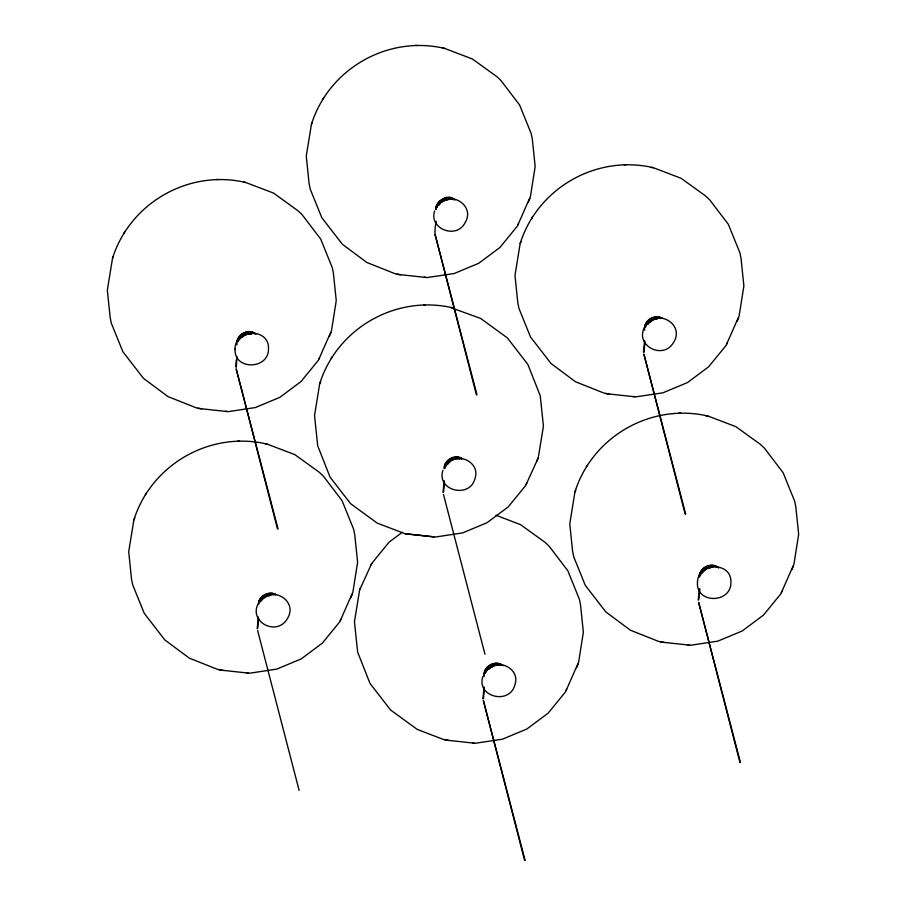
<?xml version="1.0" encoding="UTF-8"?>
<svg xmlns="http://www.w3.org/2000/svg" width="906" height="906" viewBox="0 0 906 906"><rect width="100%" height="100%" fill="white"/><g stroke="black" fill="none" stroke-linecap="round" stroke-linejoin="round"><path stroke-width="1.36" d="M236.217 360.18L235.82 367.009M236.738 360.248L236.341 367.032M435.877 209.286C436.035 200.86 446.148 194.971 453.532 199.06M436.069 209.648C436.228 201.211 446.352 195.334 453.747 199.422M444.144 468.742C444.302 460.316 454.416 454.416 461.8 458.515M484.064 674.981C484.223 666.556 494.336 660.667 501.72 664.755M644.755 327.61C645.434 319.614 655.253 314.484 662.252 318.357M699.375 576.975C699.432 567.813 711.538 561.811 718.594 567.892M236.794 343.08C236.885 333.906 249.048 327.983 256.07 334.076M236.613 359.354L237.055 356.704M258.618 604.495C257.497 596.952 268.754 590.021 275.877 594.506M258.38 616.907L257.179 628.583M258.674 618.311L257.7 628.594M435.741 208.912C434.891 203.771 447.417 191.653 454.993 200M436.194 221.302L435.526 225.277A8.947 1.869 -83.9 0 0 435.174 234.892M444.45 468.3C443.17 461.029 454.586 453.691 461.698 458.311M444.925 468.436L445.378 465.752M444.2 480.712L443 492.422M444.495 482.117L443.521 492.411M484.121 686.952L482.921 698.673M484.416 688.356L483.442 698.651M644.653 340.565L643.453 352.23M644.947 341.958L643.973 352.253M699.217 576.692C699.307 567.518 711.459 561.595 718.492 567.688M699.432 588.945L698.209 599.863M699.942 589.013L698.73 599.885M434.665 210.883C428.459 228.754 456.307 239.569 464.925 222.989C476.556 204.484 447.417 188.301 436.499 206.908M442.932 470.339C436.126 490.803 469.942 498.991 474.982 478.549C481.188 460.678 453.34 449.863 444.71 466.431M482.853 676.578C476.046 697.042 509.863 705.23 514.902 684.789C521.109 666.918 493.26 656.103 484.631 672.682M197.95 408.38L228.142 411.652L255.356 407.553L279.784 397.372L300.996 381.562L318.414 360.226L331.528 330.509L336.239 300.679L333.408 273.182L332.253 267.61L320.701 239.071L302.038 214.597L297.915 210.713L273.453 193.046L245.639 182.457C188.867 169.196 130.079 202.695 112.525 258.289L107.338 290.169L110.181 317.666L111.336 323.227L122.888 351.766L143.454 378.346L167.927 396.568L195.99 407.723L201.766 408.855M219.309 669.953L249.501 673.226L276.715 669.126L301.154 658.945L322.366 643.124L339.784 621.788L352.887 592.082L357.61 562.252L354.767 534.744L353.612 529.183L342.06 500.644L323.397 476.16L319.286 472.286L294.812 454.619L266.998 444.031C210.226 430.769 151.449 464.268 133.895 519.863L128.709 551.743L131.54 579.24L132.695 584.8L144.247 613.339L164.813 639.919L189.286 658.13L217.349 669.296L223.125 670.429M396.862 274.314L427.054 277.576L454.268 273.487L478.708 263.295L499.919 247.485L517.337 226.149L530.44 196.432L535.163 166.602L532.32 139.105L531.165 133.533L519.614 105.005L500.95 80.521L496.839 76.636L472.366 58.969L444.552 48.38C387.779 35.13 329.003 68.618 311.449 124.213L306.262 156.092L309.093 183.59L310.248 189.161L321.8 217.689L342.366 244.269L366.839 262.491L394.903 273.646L400.679 274.778M452.819 307.836C396.047 294.575 337.27 328.074 319.716 383.668L314.529 415.548L317.723 445.877L330.067 477.145L350.633 503.725L377.315 523.17L405.129 533.759L435.322 537.032L462.547 532.932L486.975 522.751L508.187 506.941L525.605 485.605L538.243 457.938L543.43 426.058L540.225 395.718L527.881 364.45L507.315 337.87L480.633 318.425L450.769 307.61M402.321 532.252L389.036 542.162L371.754 563.43L359.637 589.908L354.45 621.788L357.644 652.116L369.988 683.384L390.554 709.964L417.236 729.409L443.091 739.341L448.866 740.474M605.582 393.612L635.774 396.873L662.999 392.785L687.428 382.604L708.639 366.783L726.057 345.446L739.16 315.73L743.883 285.9L741.04 258.403L739.896 252.831L728.333 224.303L709.67 199.818L705.559 195.945L681.086 178.278L653.283 167.678C596.51 154.428 537.722 187.916 520.169 243.51L514.982 275.39L517.813 302.887L518.968 308.459L530.52 336.987L551.086 363.566L575.559 381.788L603.623 392.944L609.398 394.076M660.361 641.992L690.553 645.265L717.767 641.165L742.207 630.984L763.418 615.163L780.836 593.826L793.939 564.121L798.662 534.291L795.819 506.782L794.664 501.222L783.112 472.683L764.449 448.198L760.338 444.325L735.865 426.658L708.05 416.069C651.278 402.808 592.501 436.307 574.948 491.901L569.761 523.781L572.592 551.278L573.747 556.839L585.299 585.378L605.865 611.958L630.338 630.168L658.402 641.335L664.177 642.467M445.05 739.998L475.242 743.271L502.468 739.183L526.896 728.99L548.107 713.181L565.525 691.844L578.628 662.127L583.351 632.297L580.508 604.8L579.364 599.228L567.802 570.701L549.138 546.216L545.027 542.332L520.554 524.665L495.99 515.231M277.519 528.934L236.16 368.787L278.029 528.866M476.443 394.857L435.14 234.699L476.941 394.733M524.619 860.496L483.328 700.395L525.129 860.428M685.151 514.098L643.86 353.997L685.661 514.03M740.451 762.478L698.639 602.377L739.942 762.535M329.433 336.126L331.052 332.559M350.792 597.7L352.423 594.121M528.345 202.049L529.976 198.482M536.624 461.505L538.243 457.938M576.544 667.745L578.164 664.177M737.076 321.347L738.696 317.78M791.844 569.738L793.475 566.159M237.44 340.43C239.501 333.487 248.187 329.648 254.62 333.136M237.644 340.792C239.195 335.877 243.941 332.355 249.082 332.151M237.848 341.154L239.082 338.414M238.04 341.517L241.2 336.386L243.703 334.597M436.76 207.078C438.583 201.155 445.14 197.349 451.188 198.742M258.799 602.003C260.86 595.061 269.546 591.222 275.979 594.71M436.964 207.44C438.515 202.525 443.26 198.992 448.402 198.799M259.003 602.365C260.566 597.45 265.299 593.917 270.441 593.724M259.207 602.728L260.452 599.987L264.869 595.808M259.818 602.173C261.834 596.692 268.176 593.475 273.827 594.744M444.823 466.171C446.885 459.217 455.582 455.39 462.015 458.878M445.027 466.533C446.986 459.988 454.993 455.956 461.29 458.889M445.639 465.978L448.379 461.766L453.657 458.719M445.843 466.341C447.858 460.848 454.2 457.643 459.863 458.912M484.744 672.411C486.805 665.457 495.503 661.629 501.935 665.117M484.948 672.773C486.771 666.85 493.328 663.045 499.376 664.426M485.152 673.135C486.884 667.609 492.807 663.69 498.572 664.687M485.661 672.626L486.794 670.1M645.276 326.024C647.235 319.467 655.253 315.447 661.55 318.38M645.48 326.387C647.314 320.464 653.86 316.647 659.908 318.04M645.684 326.738C647.507 320.815 654.053 317.009 660.1 318.402M700.055 574.404C702.014 567.858 710.032 563.838 716.329 566.76M700.259 574.766C702.082 568.843 708.639 565.038 714.687 566.42M700.463 575.117C702.014 570.202 706.759 566.68 711.901 566.488M258.889 602.626C247.179 621.199 276.692 637.348 287.372 618.639C299.071 600.134 269.682 583.94 258.946 602.558M645.174 326.285C633.453 344.858 662.966 361.007 673.656 342.298C685.344 323.782 655.955 307.587 645.231 326.205M112.525 258.289L113.42 256.375M311.449 124.213L312.332 122.299M133.895 519.863L134.779 517.949M319.716 383.668L320.611 381.754M520.169 243.51L521.063 241.596M359.637 589.908L360.531 587.994M574.948 491.901L575.831 489.987M124.009 233.159L124.654 231.811M322.932 99.082L323.567 97.735M145.379 494.733L146.013 493.374M318.935 359.036L319.569 357.677M331.2 358.538L331.834 357.19M517.847 224.96L518.492 223.601M340.294 620.61L340.939 619.251M531.652 218.391L532.286 217.032M371.12 564.778L371.754 563.43M526.114 484.416L526.76 483.057M586.431 466.771L587.065 465.412M726.567 344.257L727.212 342.898M566.035 690.655L566.68 689.296M781.346 592.649L781.991 591.29M239.093 338.402C241.823 334.065 247.236 331.698 252.276 332.808M239.694 338.482L241.449 336.296M239.478 339.127C242.038 335.141 246.93 332.604 251.675 333.431M239.886 338.844L243.895 334.948M438.402 204.054L440.157 201.868M438.402 205.05L442.819 200.883L448.606 199.15M438.798 204.767L440.554 202.582M438.595 205.402L439.874 203.816M260.849 600.701L265.209 596.465M261.041 601.052L262.955 598.673L267.304 596.023M446.873 463.861L450.894 459.976M447.507 464.065L451.29 460.69L454.065 459.433M447.27 464.585L449.036 462.388M647.756 323.555L651.482 320.124L657.326 318.448M647.518 324.065L649.285 321.879M647.733 324.427L649.489 322.242M486.59 670.746L490.95 666.51L493.793 665.31M701.901 571.743L703.656 569.557M702.105 572.094L703.86 569.908M701.901 572.739L706.261 568.504L712.105 566.839M702.093 573.09L704.007 570.712M438.255 203.782L440.022 201.608M260.702 599.432L262.468 597.258M446.522 463.238L450.542 459.365M486.443 669.477L488.209 667.303M241.596 337.1L246.874 334.042M241.8 337.462L243.431 336.228M441.335 202.4L445.797 199.977M262.366 597.598L267.644 594.551L273.635 594.381M262.808 597.869L265.073 596.171M648.889 321.166L651.142 319.467M649.092 321.517L651.346 319.818M649.228 322.321L653.577 319.671M650.248 322.072L651.89 320.837M488.742 668.277L491.007 666.578M488.696 668.719L493.985 665.672M488.9 669.081L490.531 667.847M704.268 570.621L706.521 568.923M703.52 569.296L705.774 567.598M243.646 334.529L249.478 332.876M244.246 335.616L247.078 334.416M651.539 320.18L654.132 319.082M450.69 459.614L453.283 458.515M265.22 596.465L270.056 594.959M706.465 568.855L712.297 567.19M491.358 667.235L494.178 666.035M650.995 319.218L653.6 318.119M236.76 343L236.93 344.903M445.412 199.773L448.176 199.354M446.794 199.818L448.798 199.513M246.5 333.85L252.004 333.702M247.882 333.895L251.879 333.782M653.736 318.368L656.499 317.938M654.347 319.433L657.518 318.81M453.487 458.866L459.648 458.549M268.244 595.616L270.248 595.31M268.063 595.786L270.837 595.355M708.515 566.748L714.019 566.601M699.783 576.522L699.545 576.556M493.6 665.468L498.787 665.049M494.982 665.514L496.986 665.208M447.779 198.641L450.52 198.912M249.093 332.151L254.835 333.499M248.867 332.717L251.608 332.989M270.464 593.724L275.277 594.721M495.967 664.336L498.708 664.608M496.363 665.049L499.104 665.321M405.129 533.759L434.076 536.85M442.502 48.154L444.552 48.38M651.221 167.451L653.283 167.678M243.578 182.231L245.639 182.457M706 415.831L708.05 416.069M264.948 443.793L266.998 444.031M415.605 45.3L417.054 45.47M624.325 164.598L625.774 164.767M216.693 179.377L218.142 179.547M424.359 277.225L425.809 277.395M423.872 304.756L425.322 304.926M633.079 396.522L634.528 396.692M679.104 412.989L680.553 413.159M225.447 411.301L226.896 411.471M238.052 440.95L239.501 441.12M687.858 644.913L689.307 645.072M246.806 672.875L248.255 673.033M472.547 742.92L473.997 743.09M452.105 199.082L453.94 199.784M253.193 333.159L255.028 333.861M500.293 664.778L502.128 665.48M662.15 318.153C654.189 313.589 642.943 321.098 644.642 330.237M503.181 665.695C495.605 659.024 482.173 666.725 484.11 676.635M443.453 494.348L484.959 654.245M257.632 630.542L299.139 790.44M235.05 349.104C233.85 370.543 268.663 369.682 268.493 349.014C269.705 327.768 234.847 328.153 235.05 349.104M697.461 582.717C696.272 604.155 731.085 603.294 730.916 582.626C732.105 561.199 697.292 562.06 697.461 582.717"/></g></svg>
